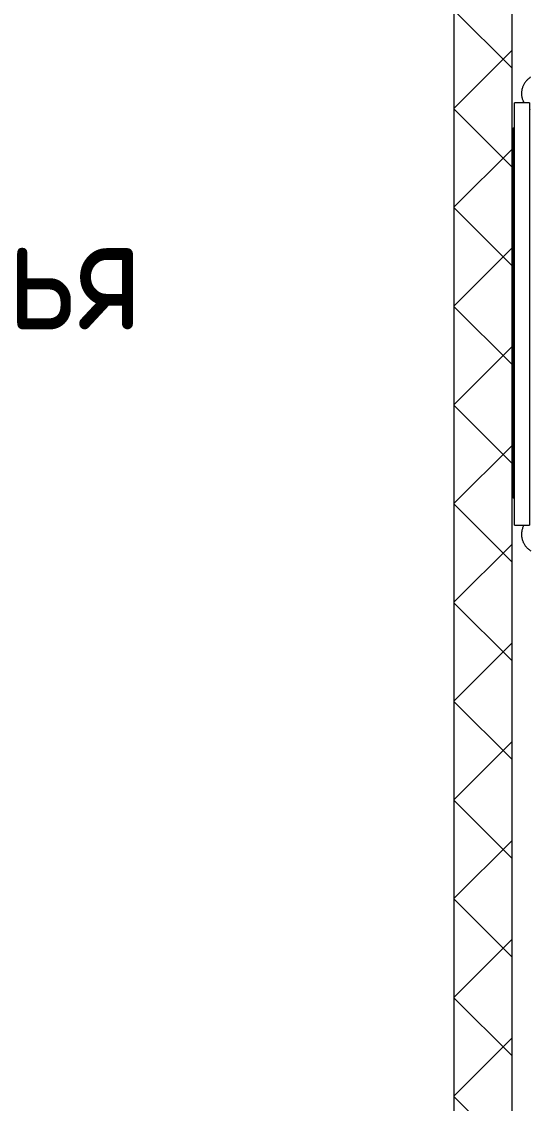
# Model space of a CAD drawing. Header units: millimetres. Extents: x -174154 to -170572, y -111302 to -109817.
# Drawn here: x -172443.47 to -172432.55, y -110828.52 to -110805.28 of the extents above; entities that cross this region are included whole.
import ezdxf

# ---------------------------------------------------------------- set-up
doc = ezdxf.new("R2010")
doc.units = ezdxf.units.MM
doc.linetypes.add('ACAD_ISO02W100', pattern=[15, 12, -3])
for name, color, linetype, lineweight in [('!Подложка', 252, 'ACAD_ISO02W100', 25), ('Марки помещений', 7, 'Continuous', 18), ('Специальное оборудование', 7, 'Continuous', 18), ('Стены разрез', 7, 'Continuous', 40)]:
    doc.layers.add(name, color=color, linetype=linetype, lineweight=lineweight)
doc.styles.add('GOST Common', font='GOST Common.ttf', dxfattribs={"width": 0.9, "height": 250})

# ---------------------------------------------------------------- blocks, each defined once
blk = doc.blocks.new('Medical_All_ARJO_Enterprise-8000_Patient-Bed - Citadel-V6-В_АР_ПЭ_03 Этаж')
at = {"layer": 'Специальное оборудование'}
for p, q in [((-1222.852240821361, 453.4375190734914), (-1254.852240821362, 453.4375190734914)), ((-1254.852240821338, 387.2318785146137), (-1254.852240821338, 453.4375190734858)), ((-1222.852240821338, 453.4375190734858), (-1222.852240821338, 387.231878514614)), ((-1222.320969060478, 439.8506443731053), (-1220.959044118309, 438.937188260242)), ((-1254.852240821358, 399.6349450247717), (-1256.852240821357, 399.6349450247717)), ((-1256.852240821338, 384.6349450247641), (-1256.852240821338, 399.6349450247642)), ((-1256.852240821338, 399.6349450247642), (-1256.852240821338, 395.2415467425625)), ((-1256.852240821339, -380.365054975236), (-1256.852240821338, 384.6349450247642)), ((-1254.852240821339, -387.2318785145262), (-1254.852240821338, 387.2318785146114)), ((-1222.852240821338, 387.2318785146575), (-1222.852240821339, -387.2318785144801)), ((-1256.852240821339, -395.3650549752359), (-1256.852240821339, -380.365054975236)), ((-1256.852240821339, -390.9716566930341), (-1256.852240821339, -395.3650549752359)), ((-1254.852240821339, -453.437519073486), (-1254.852240821339, -387.231878514524)), ((-1222.852240821339, -387.2318785145235), (-1222.852240821339, -453.4375190734861)), ((-1256.852240821361, -395.3650549752295), (-1254.852240821366, -395.3650549752295)), ((-1221.590314598922, -439.3507767617638), (-1222.852240821365, -440.2312658435633)), ((-1254.852240821366, -453.4375190734785), (-1222.852240821365, -453.4375190734785))]:
    blk.add_line(p, q, dxfattribs=at)
at = {"layer": 'Специальное оборудование', "flags": 128}
for points in [[(-1220.208984729436, 508.4080611248878), (-1221.590314598922, 507.5242232382397), (-1222.935195463238, 506.5858538658553), (-1224.241475799879, 505.5944541985511), (-1225.507065838975, 504.5516102643213), (-1226.729940906437, 503.458990390989), (-1227.908144663029, 502.3183425372731), (-1229.039792234066, 501.1314914964177), (-1230.123073224855, 499.9003359769037), (-1231.156254616882, 498.6268455649284), (-1232.137683540326, 497.313057573492), (-1233.065789918277, 495.9610737831188), (-1233.939088978508, 494.5730570794643), (-1234.756183628821, 493.1512279931644), (-1235.515766692075, 491.6978611474423), (-1236.216622997408, 490.2152816192201), (-1236.857631324233, 488.7058612194836), (-1237.43776619598, 487.1720146988632), (-1237.956099520602, 485.6161958846012), (-1238.411802075356, 484.0408937549071), (-1238.804144833361, 482.4486284571428), (-1239.132500129896, 480.8419472761214), (-1239.396342666546, 479.2234205589842), (-1239.595250351518, 477.5956376032163), (-1239.728904974963, 475.9612025143114), (-1239.79709271798, 474.3227300397395), (-1239.806650322132, 473.4375000000082)], [(-1239.806650322132, 473.4375000000082), (-1239.773854693935, 471.7979372335983), (-1239.675520275356, 470.160997417862), (-1239.51180438049, 468.5292993073068), (-1239.282968919848, 466.9054532708293), (-1238.989379981341, 465.292057115691), (-1238.631507244647, 463.6916919315731), (-1238.209923229803, 462.1069179613622), (-1237.725302381305, 460.5402705053522), (-1237.178419989123, 458.9942558652747), (-1236.57015094842, 457.4713473347495), (-1235.901468359906, 455.9739812425575), (-1235.173441973086, 454.5045530550207)], [(-1234.756183628821, -453.7237720068434), (-1235.515766692075, -455.1771388525612), (-1236.216622997408, -456.6597183807833), (-1236.857631324237, -458.1691387805286), (-1237.43776619598, -459.7029853011404), (-1237.956099520607, -461.2588041154023), (-1238.411802075356, -462.834106245092), (-1238.804144833361, -464.4263715428564), (-1239.132500129896, -466.0330527238864), (-1239.396342666546, -467.6515794410192), (-1239.595250351522, -469.2793623967872), (-1239.728904974963, -470.9137974856878), (-1239.79709271798, -472.552269960264), (-1239.806650322132, -473.4374999999952)], [(-1239.806650322132, -473.4374999999952), (-1239.773854693931, -475.0770627664052), (-1239.675520275352, -476.7140025821458), (-1239.511804380486, -478.3457006927011), (-1239.282968919844, -479.9695467291785), (-1238.989379981336, -481.5829428843125), (-1238.631507244642, -483.183308068439), (-1238.209923229799, -484.7680820386412), (-1237.725302381301, -486.3347294946556), (-1237.178419989114, -487.8807441347288), (-1236.570150948416, -489.4036526652627), (-1235.901468359901, -490.9010187574503), (-1235.173441973082, -492.3704469449827), (-1234.387236474863, -493.809586456216), (-1233.544109626331, -495.2161349749343), (-1232.645410250582, -496.5878423235486), (-1231.692576074902, -497.9225140629291), (-1230.687131430727, -499.2180150029947), (-1229.63068481499, -500.4722726186089), (-1228.524926316913, -501.6832803651375), (-1227.371624914218, -502.8491008885295), (-1226.172625643125, -503.9678691246478), (-1224.929846646687, -505.0377952829496), (-1223.645276106191, -506.0571677098507), (-1222.320969060474, -507.0243556268982), (-1220.959044118305, -507.9378117397572), (-1219.561680069063, -508.7960747135149)]]:
    blk.add_lwpolyline(points, dxfattribs=at)
blk = doc.blocks.new('A$C7b4e20c5')
at = {"layer": 'Стены разрез', "lineweight": 20, "true_color": 0x636466}
h = blk.add_hatch(dxfattribs=at)
h.set_pattern_fill('FP_1', color=251, style=0, pattern_type=2)
h.set_pattern_definition([(45, (30280.00000000015, 12304.99999999978), (-106.0660171779821, 106.0660171779821), []), (135, (30280.00000000015, 12304.99999999978), (-106.0660171779821, -106.0660171779821), [])])
h.paths.add_polyline_path([(10320, 10783.49999999984), (10445, 10783.49999999984), (10445.00000000001, 14269.99999999984), (10320, 14269.99999999984), (10320, 10874.87530452323)])
at = {"layer": 'Стены разрез', "color": 251, "lineweight": 20, "true_color": 0x636466}
for p, q in [((10320.00000000002, 14249.99999999984), (10320.00000000002, 10783.49999999984)), ((10445.00000000002, 10783.49999999984), (10445.00000000003, 14249.99999999984))]:
    blk.add_line(p, q, dxfattribs=at)
at = {"layer": 'Специальное оборудование', "color": 251, "lineweight": 20, "true_color": 0x636466}
blk.add_blockref('Medical_All_ARJO_Enterprise-8000_Patient-Bed - Citadel-V6-В_АР_ПЭ_03 Этаж', (11705, 12534.99999999986), dxfattribs=at)
at = {"layer": 'Марки помещений', "color": 251, "lineweight": 20, "true_color": 0x636466, "insert": (8914.355390663815, 12750.98692999149), "char_height": 249.9999999999997, "width": 974.050312499999, "attachment_point": 1, "style": 'GOST Common'}
blk.add_mtext('белья', dxfattribs=at)

msp = doc.modelspace()

# ---------------------------------------------------------------- block references
at = {"layer": '!Подложка', "ltscale": 20, "xscale": 0.01, "yscale": 0.01, "zscale": 0.01}
msp.add_blockref('A$C7b4e20c5', (-172537.3894769453, -110936.9123824751), dxfattribs=at)

doc.saveas('drawing.dxf')
